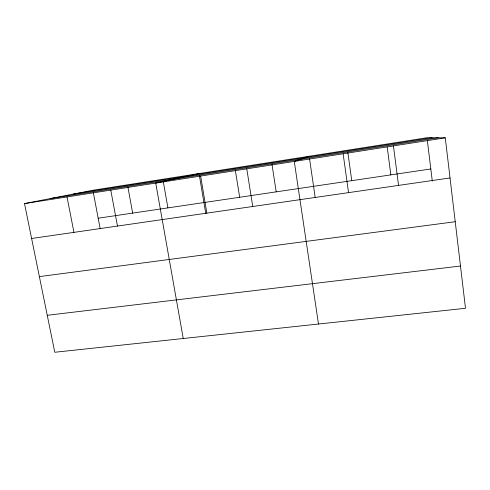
<?xml version="1.0" encoding="UTF-8"?>
<svg xmlns="http://www.w3.org/2000/svg" width="490" height="490" viewBox="0 0 490 490"><rect width="100%" height="100%" fill="white"/><g stroke="black" fill="none" stroke-linecap="round" stroke-linejoin="round"><path stroke-width="0.73" d="M309.172 156.255L294.269 161.424L318.488 324.031M199.05 173.564L155.74 183.082L183.242 338.51M24.5 203.595L92.879 190.249L426.998 137.739L445.269 137.819L465.5 308.29L54.782 352.261L24.5 203.595L445.269 137.819M73.58 194.016L432.051 137.757M50.593 198.505L438.176 137.788M98.184 218.215L430.814 168.964M31.605 238.489L450.028 177.95M39.372 276.611L455.222 221.719M47.248 315.291L460.484 266.027M67.038 196.949L73.947 232.364M93.296 192.454L100.168 228.677M110.771 190.108L117.459 226.068M127.902 187.045L132.661 213.107M163.274 181.508L167.899 207.889M200.631 176.063L206.847 213.132M199.424 175.794L205.788 213.64M235.31 170.177L239.671 197.268M246.782 168.848L252.754 206.492M271.987 164.383L276.207 191.86M309.502 158.509L315.199 197.556M347.857 152.451L351.759 180.669M343.135 153.787L348.537 192.637M387.21 147.061L390.836 174.887M393.446 145.922L398.541 185.404M427.36 140.71L432.303 181.122"/></g></svg>
